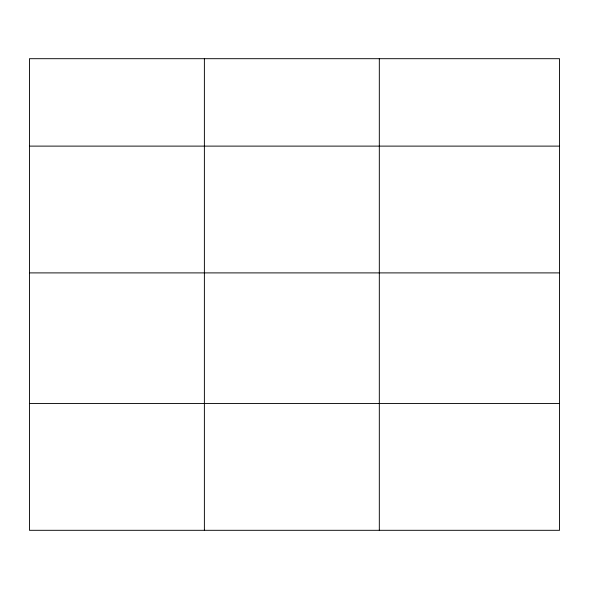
<?xml version="1.0" encoding="UTF-8"?>
<svg xmlns="http://www.w3.org/2000/svg" width="589" height="589" viewBox="0 0 589 589"><rect width="100%" height="100%" fill="white"/><g stroke="black" fill="none" stroke-linecap="round" stroke-linejoin="round"><path stroke-width="0.88" d="M559.55 272.898L559.55 58.694L29.45 58.694L29.45 530.306L559.55 530.306L559.55 272.898L29.45 272.898M29.45 146.116L559.55 146.116M29.45 403.524L559.55 403.524M379.316 58.694L379.316 530.306M204.383 58.694L204.383 530.306"/></g></svg>
